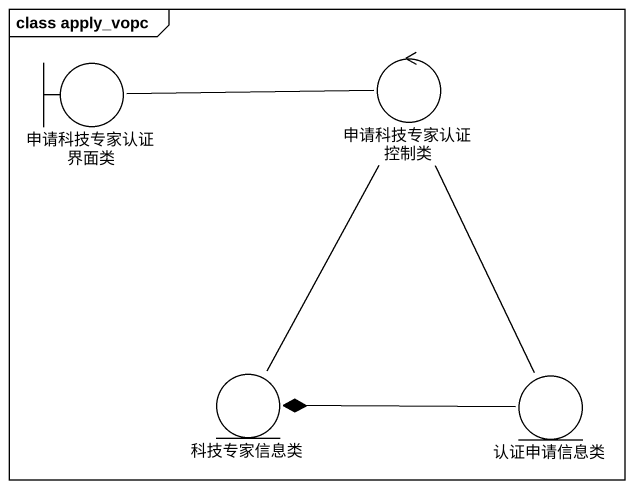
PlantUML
@startuml
mainframe class apply_vopc
boundary 申请科技专家认证界面类
control 申请科技专家认证控制类
entity 科技专家信息类
entity 认证申请信息类
申请科技专家认证界面类 -right- 申请科技专家认证控制类
申请科技专家认证控制类 -- 科技专家信息类
申请科技专家认证控制类 -- 认证申请信息类
认证申请信息类 -left-* 科技专家信息类
@enduml
